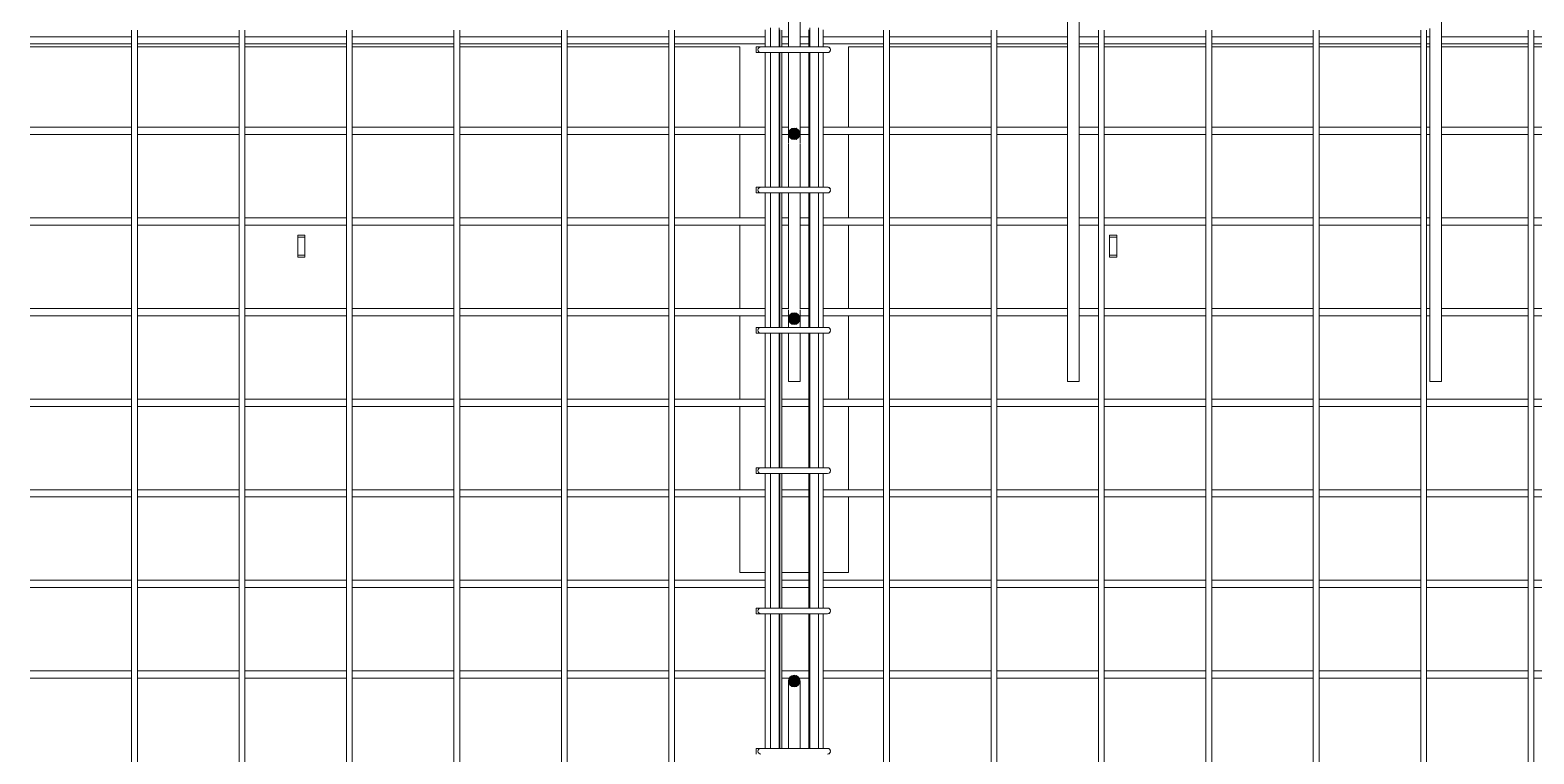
# Model space of a CAD drawing. Header units: millimetres. Extents: x 61914 to 85282, y 2378 to 28606.
# Drawn here: x 64829 to 66903, y 25975 to 26974 of the extents above; entities that cross this region are included whole.
import ezdxf

# ---------------------------------------------------------------- set-up
doc = ezdxf.new("R2010")
doc.units = ezdxf.units.MM
for name, color, linetype, lineweight in [('A-FLOR', 192, 'Continuous', 18), ('A-GENM', 13, 'Continuous', 18), ('S-RBAR', 171, 'Continuous', 18)]:
    doc.layers.add(name, color=color, linetype=linetype, lineweight=lineweight)

# ---------------------------------------------------------------- blocks, each defined once
blk = doc.blocks.new('RR spread anchor face based - RR-SA-2_5-150-614724-Elevation Top1')
at = {"layer": 'A-GENM'}
for p, q in [((66318, 26687.9), (66318, 26690.4)), ((66318, 26690.4), (66328, 26690.4)), ((66318, 26662.9), (66318, 26687.9)), ((66318, 26687.9), (66328, 26687.9)), ((66328, 26690.4), (66328, 26687.9)), ((66328, 26687.9), (66328, 26662.9)), ((66318, 26660.4), (66318, 26662.9)), ((66318, 26662.9), (66328, 26662.9)), ((66328, 26660.4), (66318, 26660.4)), ((66328, 26662.9), (66328, 26660.4))]:
    blk.add_line(p, q, dxfattribs=at)

msp = doc.modelspace()

# ---------------------------------------------------------------- hatches: boundary and pattern name
at = {"layer": 'S-RBAR'}
h = msp.add_hatch(color=256, dxfattribs=at)
edge = h.paths.add_edge_path()
edge.add_arc((65883, 26830.4), 8, 0, 360)
for points in [[(65885.5, 26822.8), (65891, 26830.4), (65885.5, 26838), (65876.6, 26835.1), (65876.6, 26825.7)], [(65885.5, 26567.8), (65891, 26575.4), (65885.5, 26583), (65876.6, 26580.1), (65876.6, 26570.7)], [(65885.5, 26067.8), (65891, 26075.4), (65885.5, 26083), (65876.6, 26080.1), (65876.6, 26070.7)]]:
    msp.add_hatch(color=256, dxfattribs=at).paths.add_polyline_path(points)
h = msp.add_hatch(color=256, dxfattribs=at)
edge = h.paths.add_edge_path()
edge.add_arc((65883, 26575.4), 8, 0, 360)
h = msp.add_hatch(color=256, dxfattribs=at)
edge = h.paths.add_edge_path()
edge.add_arc((65883, 26075.4), 8, 0, 360)

# ---------------------------------------------------------------- linework, layer by layer
at = {"layer": 'A-FLOR'}
for p, q in [((64828.9, 26950.4), (64969, 26950.4)), ((64977, 26950.4), (65117.2, 26950.4)), ((65125.2, 26950.4), (65265.4, 26950.4)), ((65273.6, 26950.4), (65413.6, 26950.4)), ((65421.6, 26950.4), (65561.8, 26950.4)), ((65569.8, 26950.4), (65710, 26950.4)), ((65718, 26950.4), (65808, 26950.4)), ((65808, 26950.4), (65808, 26839.4)), ((65958, 26950.4), (66006.3, 26950.4)), ((65958, 26839.4), (65958, 26950.4)), ((66014.3, 26950.4), (66154.5, 26950.4)), ((66162.5, 26950.4), (66260, 26950.4)), ((66276, 26950.4), (66302.7, 26950.4)), ((66310.7, 26950.4), (66450.9, 26950.4)), ((66458.9, 26950.4), (66599, 26950.4)), ((66607, 26950.4), (66747.2, 26950.4)), ((66755.2, 26950.4), (66760, 26950.4)), ((66776, 26950.4), (66895.4, 26950.4)), ((66903.4, 26950.4), (67043.6, 26950.4)), ((65808, 26829.4), (65808, 26714.4)), ((65958, 26714.4), (65958, 26829.4)), ((65808, 26704.4), (65808, 26589.4)), ((65958, 26589.4), (65958, 26704.4)), ((65808, 26579.4), (65808, 26464.4)), ((65958, 26464.4), (65958, 26579.4)), ((65808, 26454.4), (65808, 26339.4)), ((65958, 26339.4), (65958, 26454.4)), ((65808, 26329.4), (65808, 26225.4)), ((65958, 26225.4), (65958, 26329.4)), ((65808, 26225.4), (65843, 26225.4)), ((65866.1, 26225.4), (65903, 26225.4)), ((65923, 26225.4), (65958, 26225.4))]:
    msp.add_line(p, q, dxfattribs=at)
at = {"layer": 'S-RBAR'}
for p, q in [((65875, 26990), (65875, 26970.9)), ((65891, 26990), (65891, 26970.9)), ((66260, 26990), (66260, 26970.9)), ((66276, 26990), (66276, 26970.9)), ((66776, 26990), (66776, 26970.9)), ((64969, 26973.6), (64969, 26965.1)), ((64977, 26973.6), (64977, 26965.1)), ((65117.2, 26973.6), (65117.2, 26965.1)), ((65125.2, 26973.6), (65125.2, 26965.1)), ((65265.4, 26973.6), (65265.4, 26965.1)), ((65273.4, 26973.6), (65273.4, 26965.1)), ((65413.6, 26973.6), (65413.6, 26965.1)), ((65421.6, 26973.6), (65421.6, 26965.1)), ((65561.8, 26973.6), (65561.8, 26965.1)), ((65569.8, 26973.6), (65569.8, 26965.1)), ((65710, 26973.6), (65710, 26965.1)), ((65718, 26973.6), (65718, 26965.1)), ((65843, 26965.9), (65843, 26974)), ((65850.4, 26976.7), (65850.4, 26967.4)), ((65862.4, 26976.7), (65862.4, 26967.4)), ((65863, 26965.9), (65863, 26974)), ((65866.1, 26973.6), (65866.1, 26965.1)), ((65875, 26970.9), (65875, 26950.4)), ((65891, 26970.9), (65891, 26950.4)), ((65903, 26965.9), (65903, 26974)), ((65904.3, 26976.7), (65904.3, 26967.4)), ((65916.3, 26976.7), (65916.3, 26967.4)), ((65923, 26965.9), (65923, 26974)), ((66006.3, 26973.6), (66006.3, 26965.1)), ((66014.3, 26973.6), (66014.3, 26965.1)), ((66154.5, 26973.6), (66154.5, 26965.1)), ((66162.5, 26973.6), (66162.5, 26965.1)), ((66260, 26970.9), (66260, 26488.5)), ((66276, 26970.9), (66276, 26488.5)), ((66302.7, 26973.6), (66302.7, 26965.1)), ((66310.7, 26973.6), (66310.7, 26965.1)), ((66450.9, 26973.6), (66450.9, 26965.1)), ((66458.9, 26973.6), (66458.9, 26965.1)), ((66599, 26973.6), (66599, 26965.1)), ((66607, 26973.6), (66607, 26965.1)), ((66747.2, 26973.6), (66747.2, 26965.1)), ((66755.2, 26973.6), (66755.2, 26965.1)), ((66760, 26975.8), (66760, 26970.9)), ((66760, 26970.9), (66760, 26488.5)), ((66776, 26970.9), (66776, 26488.5)), ((66895.4, 26973.6), (66895.4, 26965.1)), ((66903.4, 26973.6), (66903.4, 26965.1)), ((64828.9, 26964.4), (64969, 26964.4)), ((64828.9, 26954.4), (64969, 26954.4)), ((64969, 26965.1), (64969, 26951.7)), ((64969, 26943.2), (64969, 26951.7)), ((64977, 26965.1), (64977, 26951.7)), ((64977, 26964.4), (65117.2, 26964.4)), ((64977, 26954.4), (65117.2, 26954.4)), ((64977, 26943.2), (64977, 26951.7)), ((65117.2, 26965.1), (65117.2, 26951.7)), ((65117.2, 26943.2), (65117.2, 26951.7)), ((65125.2, 26965.1), (65125.2, 26951.7)), ((65125.2, 26964.4), (65265.4, 26964.4)), ((65125.2, 26954.4), (65265.4, 26954.4)), ((65125.2, 26943.2), (65125.2, 26951.7)), ((65265.4, 26965.1), (65265.4, 26951.7)), ((65265.4, 26943.2), (65265.4, 26951.7)), ((65273.4, 26965.1), (65273.4, 26951.7)), ((65273.4, 26943.2), (65273.4, 26951.7)), ((65273.6, 26964.4), (65413.6, 26964.4)), ((65273.6, 26954.4), (65413.6, 26954.4)), ((65413.6, 26965.1), (65413.6, 26951.7)), ((65413.6, 26943.2), (65413.6, 26951.7)), ((65421.6, 26965.1), (65421.6, 26951.7)), ((65421.6, 26964.4), (65561.8, 26964.4)), ((65421.6, 26954.4), (65561.8, 26954.4)), ((65421.6, 26943.2), (65421.6, 26951.7)), ((65561.8, 26965.1), (65561.8, 26951.7)), ((65561.8, 26943.2), (65561.8, 26951.7)), ((65569.8, 26965.1), (65569.8, 26951.7)), ((65569.8, 26964.4), (65710, 26964.4)), ((65569.8, 26954.4), (65710, 26954.4)), ((65569.8, 26943.2), (65569.8, 26951.7)), ((65710, 26965.1), (65710, 26951.7)), ((65710, 26943.2), (65710, 26951.7)), ((65718, 26965.1), (65718, 26951.7)), ((65718, 26964.4), (65843, 26964.4)), ((65718, 26954.4), (65843, 26954.4)), ((65718, 26943.2), (65718, 26951.7)), ((65837, 26950.4), (65830.6, 26950.4)), ((65830.6, 26950.4), (65830.6, 26942.4)), ((65837, 26950.4), (65857, 26950.4)), ((65843, 26965.9), (65843, 26950.4)), ((65850.4, 26967.4), (65850.4, 26950.4)), ((65909, 26950.4), (65857, 26950.4)), ((65862.4, 26967.4), (65862.4, 26950.4)), ((65863, 26965.9), (65863, 26950.4)), ((65866.1, 26965.1), (65866.1, 26951.7)), ((65866.1, 26964.4), (65875, 26964.4)), ((65866.1, 26954.4), (65875, 26954.4)), ((65866.1, 26950.4), (65866.1, 26951.7)), ((65891, 26964.4), (65903, 26964.4)), ((65891, 26954.4), (65903, 26954.4)), ((65903, 26965.9), (65903, 26950.4)), ((65904.3, 26967.4), (65904.3, 26950.4)), ((65909, 26950.4), (65923.2, 26950.4)), ((65916.3, 26967.4), (65916.3, 26950.4)), ((65923, 26965.9), (65923, 26950.4)), ((65923, 26964.4), (66006.3, 26964.4)), ((65923, 26954.4), (66006.3, 26954.4)), ((65923.2, 26950.4), (65929, 26950.4)), ((65923.2, 26950.4), (65929, 26950.4)), ((66006.3, 26965.1), (66006.3, 26951.7)), ((66006.3, 26943.2), (66006.3, 26951.7)), ((66014.3, 26965.1), (66014.3, 26951.7)), ((66014.3, 26964.4), (66154.5, 26964.4)), ((66014.3, 26954.4), (66154.5, 26954.4)), ((66014.3, 26943.2), (66014.3, 26951.7)), ((66154.5, 26965.1), (66154.5, 26951.7)), ((66154.5, 26943.2), (66154.5, 26951.7)), ((66162.5, 26965.1), (66162.5, 26951.7)), ((66162.5, 26964.4), (66260, 26964.4)), ((66162.5, 26954.4), (66260, 26954.4)), ((66162.5, 26943.2), (66162.5, 26951.7)), ((66276, 26964.4), (66302.7, 26964.4)), ((66276, 26954.4), (66302.7, 26954.4)), ((66302.7, 26965.1), (66302.7, 26951.7)), ((66302.7, 26943.2), (66302.7, 26951.7)), ((66310.7, 26965.1), (66310.7, 26951.7)), ((66310.7, 26964.4), (66450.9, 26964.4)), ((66310.7, 26954.4), (66450.9, 26954.4)), ((66310.7, 26943.2), (66310.7, 26951.7)), ((66450.9, 26965.1), (66450.9, 26951.7)), ((66450.9, 26943.2), (66450.9, 26951.7)), ((66458.9, 26965.1), (66458.9, 26951.7)), ((66458.9, 26964.4), (66599, 26964.4)), ((66458.9, 26954.4), (66599, 26954.4)), ((66458.9, 26943.2), (66458.9, 26951.7)), ((66599, 26965.1), (66599, 26951.7)), ((66599, 26943.2), (66599, 26951.7)), ((66607, 26965.1), (66607, 26951.7)), ((66607, 26964.4), (66747.2, 26964.4)), ((66607, 26954.4), (66747.2, 26954.4)), ((66607, 26943.2), (66607, 26951.7)), ((66747.2, 26965.1), (66747.2, 26951.7)), ((66747.2, 26943.2), (66747.2, 26951.7)), ((66755.2, 26965.1), (66755.2, 26951.7)), ((66755.2, 26964.4), (66760, 26964.4)), ((66755.2, 26954.4), (66760, 26954.4)), ((66755.2, 26943.2), (66755.2, 26951.7)), ((66776, 26964.4), (66895.4, 26964.4)), ((66776, 26954.4), (66895.4, 26954.4)), ((66895.4, 26965.1), (66895.4, 26951.7)), ((66895.4, 26943.2), (66895.4, 26951.7)), ((66903.4, 26965.1), (66903.4, 26951.7)), ((66903.4, 26964.4), (67043.6, 26964.4)), ((66903.4, 26954.4), (67043.6, 26954.4)), ((66903.4, 26943.2), (66903.4, 26951.7)), ((64969, 26943.2), (64969, 25207.6)), ((64977, 26943.2), (64977, 25207.6)), ((65117.2, 26943.2), (65117.2, 25207.6)), ((65125.2, 26943.2), (65125.2, 25207.6)), ((65265.4, 26943.2), (65265.4, 25207.6)), ((65273.4, 26943.2), (65273.4, 25207.6)), ((65413.6, 26943.2), (65413.6, 25207.6)), ((65421.6, 26943.2), (65421.6, 25207.6)), ((65561.8, 26943.2), (65561.8, 25207.6)), ((65569.8, 26943.2), (65569.8, 25207.6)), ((65710, 26943.2), (65710, 25207.6)), ((65718, 26943.2), (65718, 25207.6)), ((65837, 26942.4), (65830.6, 26942.4)), ((65837, 26942.4), (65857, 26942.4)), ((65843, 26942.4), (65843, 26866.7)), ((65850.4, 26942.4), (65850.4, 26927.2)), ((65909, 26942.4), (65857, 26942.4)), ((65862.4, 26942.4), (65862.4, 26927.2)), ((65863, 26942.4), (65863, 26866.7)), ((65866.1, 26942.4), (65866.1, 26756.8)), ((65875, 26942.4), (65875, 26830.4)), ((65891, 26942.4), (65891, 26830.4)), ((65903, 26942.4), (65903, 26866.7)), ((65904.3, 26942.4), (65904.3, 26927.2)), ((65909, 26942.4), (65929, 26942.4)), ((65909, 26942.4), (65929, 26942.4)), ((65916.3, 26942.4), (65916.3, 26927.2)), ((65923, 26942.4), (65923, 26866.7)), ((66006.3, 26943.2), (66006.3, 25207.6)), ((66014.3, 26943.2), (66014.3, 25207.6)), ((66154.5, 26943.2), (66154.5, 25207.6)), ((66162.5, 26943.2), (66162.5, 25207.6)), ((66302.7, 26943.2), (66302.7, 25207.6)), ((66310.7, 26943.2), (66310.7, 25207.6)), ((66450.9, 26943.2), (66450.9, 25207.6)), ((66458.9, 26943.2), (66458.9, 25207.6)), ((66599, 26943.2), (66599, 25207.6)), ((66607, 26943.2), (66607, 25207.6)), ((66747.2, 26943.2), (66747.2, 25207.6)), ((66755.2, 26943.2), (66755.2, 25207.6)), ((66895.4, 26943.2), (66895.4, 25207.6)), ((66903.4, 26943.2), (66903.4, 25207.6)), ((65850.4, 26917.9), (65850.4, 26927.2)), ((65850.4, 26917.9), (65850.4, 26756.8)), ((65862.4, 26917.9), (65862.4, 26927.2)), ((65862.4, 26917.9), (65862.4, 26756.8)), ((65904.3, 26917.9), (65904.3, 26927.2)), ((65904.3, 26917.9), (65904.3, 26756.8)), ((65916.3, 26917.9), (65916.3, 26927.2)), ((65916.3, 26917.9), (65916.3, 26756.8)), ((65843, 26866.7), (65843, 26858.6)), ((65863, 26866.7), (65863, 26858.6)), ((65903, 26866.7), (65903, 26858.6)), ((65923, 26866.7), (65923, 26858.6)), ((65843, 26858.6), (65843, 26756.8)), ((65863, 26858.6), (65863, 26756.8)), ((65903, 26858.6), (65903, 26756.8)), ((65923, 26858.6), (65923, 26756.8)), ((64828.9, 26839.4), (64969, 26839.4)), ((64828.9, 26829.4), (64969, 26829.4)), ((64977, 26839.4), (65117.2, 26839.4)), ((64977, 26829.4), (65117.2, 26829.4)), ((65125.2, 26839.4), (65265.4, 26839.4)), ((65125.2, 26829.4), (65265.4, 26829.4)), ((65273.4, 26839.4), (65413.6, 26839.4)), ((65273.4, 26829.4), (65413.6, 26829.4)), ((65421.6, 26839.4), (65561.8, 26839.4)), ((65421.6, 26829.4), (65561.8, 26829.4)), ((65569.8, 26839.4), (65710, 26839.4)), ((65569.8, 26829.4), (65710, 26829.4)), ((65718, 26839.4), (65843, 26839.4)), ((65718, 26829.4), (65843, 26829.4)), ((65866.1, 26839.4), (65875, 26839.4)), ((65866.1, 26829.4), (65875, 26829.4)), ((65875, 26818), (65875, 26830.4)), ((65885.5, 26838), (65876.6, 26835.1)), ((65876.6, 26835.1), (65876.6, 26825.7)), ((65876.6, 26825.7), (65885.5, 26822.8)), ((65891, 26830.4), (65885.5, 26838)), ((65885.5, 26822.8), (65891, 26830.4)), ((65891, 26839.4), (65903, 26839.4)), ((65891, 26818), (65891, 26830.4)), ((65891, 26829.4), (65903, 26829.4)), ((65923, 26839.4), (66006.3, 26839.4)), ((65923, 26829.4), (66006.3, 26829.4)), ((66014.3, 26839.4), (66154.5, 26839.4)), ((66014.3, 26829.4), (66154.5, 26829.4)), ((66162.5, 26839.4), (66260, 26839.4)), ((66162.5, 26829.4), (66260, 26829.4)), ((66276, 26839.4), (66302.7, 26839.4)), ((66276, 26829.4), (66302.7, 26829.4)), ((66310.7, 26839.4), (66450.9, 26839.4)), ((66310.7, 26829.4), (66450.9, 26829.4)), ((66458.9, 26839.4), (66599, 26839.4)), ((66458.9, 26829.4), (66599, 26829.4)), ((66607, 26839.4), (66747.2, 26839.4)), ((66607, 26829.4), (66747.2, 26829.4)), ((66755.2, 26839.4), (66760, 26839.4)), ((66755.2, 26829.4), (66760, 26829.4)), ((66776, 26839.4), (66895.4, 26839.4)), ((66776, 26829.4), (66895.4, 26829.4)), ((66903.4, 26839.4), (67043.6, 26839.4)), ((66903.4, 26829.4), (67043.6, 26829.4)), ((65875, 26817.1), (65875, 26756.8)), ((65891, 26817.1), (65891, 26756.8)), ((65837, 26756.8), (65830.6, 26756.8)), ((65830.6, 26756.8), (65830.6, 26748.8)), ((65837, 26748.8), (65830.6, 26748.8)), ((65837, 26756.8), (65857, 26756.8)), ((65837, 26748.8), (65857, 26748.8)), ((65843, 26748.8), (65843, 26563.3)), ((65850.4, 26748.8), (65850.4, 26563.3)), ((65909, 26756.8), (65857, 26756.8)), ((65909, 26748.8), (65857, 26748.8)), ((65862.4, 26748.8), (65862.4, 26563.3)), ((65863, 26748.8), (65863, 26563.3)), ((65866.1, 26748.8), (65866.1, 26563.3)), ((65875, 26748.8), (65875, 26588.8)), ((65891, 26748.8), (65891, 26588.8)), ((65903, 26748.8), (65903, 26563.3)), ((65904.3, 26748.8), (65904.3, 26563.3)), ((65909, 26756.8), (65923.2, 26756.8)), ((65909, 26748.8), (65929, 26748.8)), ((65909, 26748.8), (65929, 26748.8)), ((65916.3, 26748.8), (65916.3, 26563.3)), ((65923, 26748.8), (65923, 26563.3)), ((65923.2, 26756.8), (65929, 26756.8)), ((65923.2, 26756.8), (65929, 26756.8)), ((64828.9, 26714.4), (64969, 26714.4)), ((64828.9, 26704.4), (64969, 26704.4)), ((64977, 26714.4), (65117.2, 26714.4)), ((64977, 26704.4), (65117.2, 26704.4)), ((65125.2, 26714.4), (65265.4, 26714.4)), ((65125.2, 26704.4), (65265.4, 26704.4)), ((65273.6, 26714.4), (65413.6, 26714.4)), ((65273.6, 26704.4), (65413.6, 26704.4)), ((65421.6, 26714.4), (65561.8, 26714.4)), ((65421.6, 26704.4), (65561.8, 26704.4)), ((65569.8, 26714.4), (65710, 26714.4)), ((65569.8, 26704.4), (65710, 26704.4)), ((65718, 26714.4), (65843, 26714.4)), ((65718, 26704.4), (65843, 26704.4)), ((65866.1, 26714.4), (65875, 26714.4)), ((65866.1, 26704.4), (65875, 26704.4)), ((65891, 26714.4), (65903, 26714.4)), ((65891, 26704.4), (65903, 26704.4)), ((65923, 26714.4), (66006.3, 26714.4)), ((65923, 26704.4), (66006.3, 26704.4)), ((66014.3, 26714.4), (66154.5, 26714.4)), ((66014.3, 26704.4), (66154.5, 26704.4)), ((66162.5, 26714.4), (66260, 26714.4)), ((66162.5, 26704.4), (66260, 26704.4)), ((66276, 26714.4), (66302.7, 26714.4)), ((66276, 26704.4), (66302.7, 26704.4)), ((66310.7, 26714.4), (66450.9, 26714.4)), ((66310.7, 26704.4), (66450.9, 26704.4)), ((66458.9, 26714.4), (66599, 26714.4)), ((66458.9, 26704.4), (66599, 26704.4)), ((66607, 26714.4), (66747.2, 26714.4)), ((66607, 26704.4), (66747.2, 26704.4)), ((66755.2, 26714.4), (66760, 26714.4)), ((66755.2, 26704.4), (66760, 26704.4)), ((66776, 26714.4), (66895.4, 26714.4)), ((66776, 26704.4), (66895.4, 26704.4)), ((66903.4, 26714.4), (67043.6, 26714.4)), ((66903.4, 26704.4), (67043.6, 26704.4)), ((64828.9, 26589.4), (64969, 26589.4)), ((64828.9, 26579.4), (64969, 26579.4)), ((64977, 26589.4), (65117.2, 26589.4)), ((64977, 26579.4), (65117.2, 26579.4)), ((65125.2, 26589.4), (65265.4, 26589.4)), ((65125.2, 26579.4), (65265.4, 26579.4)), ((65273.4, 26589.4), (65413.6, 26589.4)), ((65273.4, 26579.4), (65413.6, 26579.4)), ((65421.6, 26589.4), (65561.8, 26589.4)), ((65421.6, 26579.4), (65561.8, 26579.4)), ((65569.8, 26589.4), (65710, 26589.4)), ((65569.8, 26579.4), (65710, 26579.4)), ((65718, 26589.4), (65843, 26589.4)), ((65718, 26579.4), (65843, 26579.4)), ((65866.1, 26589.4), (65875, 26589.4)), ((65866.1, 26579.4), (65875, 26579.4)), ((65875, 26575.4), (65875, 26587.8)), ((65875, 26575.4), (65875, 26563.3)), ((65885.5, 26583), (65876.6, 26580.1)), ((65876.6, 26580.1), (65876.6, 26570.7)), ((65891, 26575.4), (65885.5, 26583)), ((65885.5, 26567.8), (65891, 26575.4)), ((65891, 26589.4), (65903, 26589.4)), ((65891, 26575.4), (65891, 26587.8)), ((65891, 26579.4), (65903, 26579.4)), ((65891, 26575.4), (65891, 26563.3)), ((65923, 26589.4), (66006.3, 26589.4)), ((65923, 26579.4), (66006.3, 26579.4)), ((66014.3, 26589.4), (66154.5, 26589.4)), ((66014.3, 26579.4), (66154.5, 26579.4)), ((66162.5, 26589.4), (66260, 26589.4)), ((66162.5, 26579.4), (66260, 26579.4)), ((66276, 26589.4), (66302.7, 26589.4)), ((66276, 26579.4), (66302.7, 26579.4)), ((66310.7, 26589.4), (66450.9, 26589.4)), ((66310.7, 26579.4), (66450.9, 26579.4)), ((66458.9, 26589.4), (66599, 26589.4)), ((66458.9, 26579.4), (66599, 26579.4)), ((66607, 26589.4), (66747.2, 26589.4)), ((66607, 26579.4), (66747.2, 26579.4)), ((66755.2, 26589.4), (66760, 26589.4)), ((66755.2, 26579.4), (66760, 26579.4)), ((66776, 26589.4), (66895.4, 26589.4)), ((66776, 26579.4), (66895.4, 26579.4)), ((66903.4, 26589.4), (67043.6, 26589.4)), ((66903.4, 26579.4), (67043.6, 26579.4)), ((65837, 26563.3), (65830.6, 26563.3)), ((65830.6, 26563.3), (65830.6, 26555.3)), ((65837, 26555.3), (65830.6, 26555.3)), ((65837, 26563.3), (65857, 26563.3)), ((65837, 26555.3), (65857, 26555.3)), ((65843, 26555.3), (65843, 26369.7)), ((65850.4, 26555.3), (65850.4, 26369.7)), ((65909, 26563.3), (65857, 26563.3)), ((65909, 26555.3), (65857, 26555.3)), ((65862.4, 26555.3), (65862.4, 26369.7)), ((65863, 26555.3), (65863, 26369.7)), ((65866.1, 26555.3), (65866.1, 26369.7)), ((65875, 26555.3), (65875, 26488.5)), ((65876.6, 26570.7), (65885.5, 26567.8)), ((65891, 26555.3), (65891, 26488.5)), ((65903, 26555.3), (65903, 26369.7)), ((65904.3, 26555.3), (65904.3, 26369.7)), ((65909, 26563.3), (65923.2, 26563.3)), ((65909, 26555.3), (65929, 26555.3)), ((65909, 26555.3), (65929, 26555.3)), ((65916.3, 26555.3), (65916.3, 26369.7)), ((65923, 26555.3), (65923, 26369.7)), ((65923.2, 26563.3), (65929, 26563.3)), ((65923.2, 26563.3), (65929, 26563.3)), ((65875, 26488.5), (65891, 26488.5)), ((66260, 26488.5), (66276, 26488.5)), ((66760, 26488.5), (66776, 26488.5)), ((64828.9, 26464.4), (64969, 26464.4)), ((64828.9, 26454.4), (64969, 26454.4)), ((64977, 26464.4), (65117.2, 26464.4)), ((64977, 26454.4), (65117.2, 26454.4)), ((65125.2, 26464.4), (65265.4, 26464.4)), ((65125.2, 26454.4), (65265.4, 26454.4)), ((65273.4, 26464.4), (65413.6, 26464.4)), ((65273.4, 26454.4), (65413.6, 26454.4)), ((65421.6, 26464.4), (65561.8, 26464.4)), ((65421.6, 26454.4), (65561.8, 26454.4)), ((65569.8, 26464.4), (65710, 26464.4)), ((65569.8, 26454.4), (65710, 26454.4)), ((65718, 26464.4), (65843, 26464.4)), ((65718, 26454.4), (65843, 26454.4)), ((65866.1, 26464.4), (65903, 26464.4)), ((65866.1, 26454.4), (65903, 26454.4)), ((65923, 26464.4), (66006.3, 26464.4)), ((65923, 26454.4), (66006.3, 26454.4)), ((66014.3, 26464.4), (66154.5, 26464.4)), ((66014.3, 26454.4), (66154.5, 26454.4)), ((66162.5, 26464.4), (66302.7, 26464.4)), ((66162.5, 26454.4), (66302.7, 26454.4)), ((66310.7, 26464.4), (66450.9, 26464.4)), ((66310.7, 26454.4), (66450.9, 26454.4)), ((66458.9, 26464.4), (66599, 26464.4)), ((66458.9, 26454.4), (66599, 26454.4)), ((66607, 26464.4), (66747.2, 26464.4)), ((66607, 26454.4), (66747.2, 26454.4)), ((66755.2, 26464.4), (66895.4, 26464.4)), ((66755.2, 26454.4), (66895.4, 26454.4)), ((66903.4, 26464.4), (67043.6, 26464.4)), ((66903.4, 26454.4), (67043.6, 26454.4)), ((65837, 26369.7), (65830.6, 26369.7)), ((65830.6, 26369.7), (65830.6, 26361.7)), ((65837, 26369.7), (65857, 26369.7)), ((65909, 26369.7), (65857, 26369.7)), ((65909, 26369.7), (65923.2, 26369.7)), ((65923.2, 26369.7), (65929, 26369.7)), ((65923.2, 26369.7), (65929, 26369.7)), ((65837, 26361.7), (65830.6, 26361.7)), ((65837, 26361.7), (65857, 26361.7)), ((65843, 26361.7), (65843, 26176.2)), ((65850.4, 26361.7), (65850.4, 26176.2)), ((65909, 26361.7), (65857, 26361.7)), ((65862.4, 26361.7), (65862.4, 26176.2)), ((65863, 26361.7), (65863, 26176.2)), ((65866.1, 26361.7), (65866.1, 26176.2)), ((65903, 26361.7), (65903, 26176.2)), ((65904.3, 26361.7), (65904.3, 26176.2)), ((65909, 26361.7), (65929, 26361.7)), ((65909, 26361.7), (65929, 26361.7)), ((65916.3, 26361.7), (65916.3, 26176.2)), ((65923, 26361.7), (65923, 26176.2)), ((64828.9, 26339.4), (64969, 26339.4)), ((64828.9, 26329.4), (64969, 26329.4)), ((64977, 26339.4), (65117.2, 26339.4)), ((64977, 26329.4), (65117.2, 26329.4)), ((65125.2, 26339.4), (65265.4, 26339.4)), ((65125.2, 26329.4), (65265.4, 26329.4)), ((65273.4, 26339.4), (65413.6, 26339.4)), ((65273.4, 26329.4), (65413.6, 26329.4)), ((65421.6, 26339.4), (65561.8, 26339.4)), ((65421.6, 26329.4), (65561.8, 26329.4)), ((65569.8, 26339.4), (65710, 26339.4)), ((65569.8, 26329.4), (65710, 26329.4)), ((65718, 26339.4), (65843, 26339.4)), ((65718, 26329.4), (65843, 26329.4)), ((65866.1, 26339.4), (65903, 26339.4)), ((65866.1, 26329.4), (65903, 26329.4)), ((65923, 26339.4), (66006.3, 26339.4)), ((65923, 26329.4), (66006.3, 26329.4)), ((66014.3, 26339.4), (66154.5, 26339.4)), ((66014.3, 26329.4), (66154.5, 26329.4)), ((66162.5, 26339.4), (66302.7, 26339.4)), ((66162.5, 26329.4), (66302.7, 26329.4)), ((66310.7, 26339.4), (66450.9, 26339.4)), ((66310.7, 26329.4), (66450.9, 26329.4)), ((66458.9, 26339.4), (66599, 26339.4)), ((66458.9, 26329.4), (66599, 26329.4)), ((66607, 26339.4), (66747.2, 26339.4)), ((66607, 26329.4), (66747.2, 26329.4)), ((66755.2, 26339.4), (66895.4, 26339.4)), ((66755.2, 26329.4), (66895.4, 26329.4)), ((66903.4, 26339.4), (67043.6, 26339.4)), ((66903.4, 26329.4), (67043.6, 26329.4)), ((64828.9, 26214.4), (64969, 26214.4)), ((64828.9, 26204.4), (64969, 26204.4)), ((64977, 26214.4), (65117.2, 26214.4)), ((64977, 26204.4), (65117.2, 26204.4)), ((65125.2, 26214.4), (65265.4, 26214.4)), ((65125.2, 26204.4), (65265.4, 26204.4)), ((65273.4, 26214.4), (65413.6, 26214.4)), ((65273.4, 26204.4), (65413.6, 26204.4)), ((65421.6, 26214.4), (65561.8, 26214.4)), ((65421.6, 26204.4), (65561.8, 26204.4)), ((65569.8, 26214.4), (65710, 26214.4)), ((65569.8, 26204.4), (65710, 26204.4)), ((65718, 26214.4), (65843, 26214.4)), ((65718, 26204.4), (65843, 26204.4)), ((65866.1, 26214.4), (65903, 26214.4)), ((65866.1, 26204.4), (65903, 26204.4)), ((65923, 26214.4), (66006.3, 26214.4)), ((65923, 26204.4), (66006.3, 26204.4)), ((66014.3, 26214.4), (66154.5, 26214.4)), ((66014.3, 26204.4), (66154.5, 26204.4)), ((66162.5, 26214.4), (66302.7, 26214.4)), ((66162.5, 26204.4), (66302.7, 26204.4)), ((66310.7, 26214.4), (66450.9, 26214.4)), ((66310.7, 26204.4), (66450.9, 26204.4)), ((66458.9, 26214.4), (66599, 26214.4)), ((66458.9, 26204.4), (66599, 26204.4)), ((66607, 26214.4), (66747.2, 26214.4)), ((66607, 26204.4), (66747.2, 26204.4)), ((66755.2, 26214.4), (66895.4, 26214.4)), ((66755.2, 26204.4), (66895.4, 26204.4)), ((66903.4, 26214.4), (67043.6, 26214.4)), ((66903.4, 26204.4), (67043.6, 26204.4)), ((65837, 26176.2), (65830.6, 26176.2)), ((65830.6, 26176.2), (65830.6, 26168.2)), ((65837, 26168.2), (65830.6, 26168.2)), ((65837, 26176.2), (65857, 26176.2)), ((65837, 26168.2), (65857, 26168.2)), ((65843, 26168.2), (65843, 25982.6)), ((65850.4, 26168.2), (65850.4, 25982.6)), ((65909, 26176.2), (65857, 26176.2)), ((65909, 26168.2), (65857, 26168.2)), ((65862.4, 26168.2), (65862.4, 25982.6)), ((65863, 26168.2), (65863, 25982.6)), ((65866.1, 26168.2), (65866.1, 25982.6)), ((65903, 26168.2), (65903, 25982.6)), ((65904.3, 26168.2), (65904.3, 25982.6)), ((65909, 26176.2), (65923.2, 26176.2)), ((65909, 26168.2), (65929, 26168.2)), ((65909, 26168.2), (65929, 26168.2)), ((65916.3, 26168.2), (65916.3, 25982.6)), ((65923, 26168.2), (65923, 25982.6)), ((65923.2, 26176.2), (65929, 26176.2)), ((65923.2, 26176.2), (65929, 26176.2)), ((64828.9, 26089.4), (64969, 26089.4)), ((64828.9, 26079.4), (64969, 26079.4)), ((64977, 26089.4), (65117.2, 26089.4)), ((64977, 26079.4), (65117.2, 26079.4)), ((65125.2, 26089.4), (65265.4, 26089.4)), ((65125.2, 26079.4), (65265.4, 26079.4)), ((65273.4, 26089.4), (65413.6, 26089.4)), ((65273.4, 26079.4), (65413.6, 26079.4)), ((65421.6, 26089.4), (65561.8, 26089.4)), ((65421.6, 26079.4), (65561.8, 26079.4)), ((65569.8, 26089.4), (65710, 26089.4)), ((65569.8, 26079.4), (65710, 26079.4)), ((65718, 26089.4), (65843, 26089.4)), ((65718, 26079.4), (65843, 26079.4)), ((65866.1, 26089.4), (65903, 26089.4)), ((65866.1, 26079.4), (65876.1, 26079.4)), ((65885.5, 26083), (65876.6, 26080.1)), ((65876.6, 26080.1), (65876.6, 26070.7)), ((65891, 26075.4), (65885.5, 26083)), ((65890, 26079.4), (65903, 26079.4)), ((65923, 26089.4), (66006.3, 26089.4)), ((65923, 26079.4), (66006.3, 26079.4)), ((66014.3, 26089.4), (66154.5, 26089.4)), ((66014.3, 26079.4), (66154.5, 26079.4)), ((66162.5, 26089.4), (66302.7, 26089.4)), ((66162.5, 26079.4), (66302.7, 26079.4)), ((66310.7, 26089.4), (66450.9, 26089.4)), ((66310.7, 26079.4), (66450.9, 26079.4)), ((66458.9, 26089.4), (66599, 26089.4)), ((66458.9, 26079.4), (66599, 26079.4)), ((66607, 26089.4), (66747.2, 26089.4)), ((66607, 26079.4), (66747.2, 26079.4)), ((66755.2, 26089.4), (66895.4, 26089.4)), ((66755.2, 26079.4), (66895.4, 26079.4)), ((66903.4, 26089.4), (67043.6, 26089.4)), ((66903.4, 26079.4), (67043.6, 26079.4)), ((65875, 26035.4), (65875, 26075.4)), ((65876.6, 26070.7), (65885.5, 26067.8)), ((65885.5, 26067.8), (65891, 26075.4)), ((65891, 26035.4), (65891, 26075.4)), ((65875, 25982.6), (65875, 26035.4)), ((65891, 25982.6), (65891, 26035.4)), ((65837, 25982.6), (65830.6, 25982.6)), ((65830.6, 25982.6), (65830.6, 25974.6)), ((65837, 25982.6), (65857, 25982.6)), ((65909, 25982.6), (65857, 25982.6)), ((65909, 25982.6), (65923.2, 25982.6)), ((65923.2, 25982.6), (65929, 25982.6)), ((65923.2, 25982.6), (65929, 25982.6))]:
    msp.add_line(p, q, dxfattribs=at)
for centre in [(65883, 26830.4), (65883, 26575.4), (65883, 26075.4)]:
    msp.add_circle(centre, 8, dxfattribs=at)
for centre, radius, start, end in [((65837, 26946.4), 4, 90, 270), ((65929, 26946.4), 4, 270, 90), ((65929, 26946.4), 4, 75, 90), ((65929, 26946.4), 4, 270, 90), ((65929, 26946.4), 4, 15, 60), ((65929, 26946.4), 4, 300, 345), ((65883, 26830.4), 8, 0, 180), ((65837, 26752.8), 4, 90, 270), ((65929, 26752.8), 4, 270, 90), ((65929, 26752.8), 4, 75, 90), ((65929, 26752.8), 4, 270, 90), ((65929, 26752.8), 4, 15, 60), ((65929, 26752.8), 4, 300, 345), ((65883, 26575.4), 8, 180, 360), ((65837, 26559.3), 4, 90, 270), ((65929, 26559.3), 4, 270, 90), ((65929, 26559.3), 4, 75, 90), ((65929, 26559.3), 4, 270, 90), ((65929, 26559.3), 4, 15, 60), ((65929, 26559.3), 4, 300, 345), ((65837, 26365.7), 4, 90, 270), ((65929, 26365.7), 4, 270, 90), ((65929, 26365.7), 4, 75, 90), ((65929, 26365.7), 4, 270, 90), ((65929, 26365.7), 4, 15, 60), ((65929, 26365.7), 4, 300, 345), ((65837, 26172.2), 4, 90, 270), ((65929, 26172.2), 4, 270, 90), ((65929, 26172.2), 4, 75, 90), ((65929, 26172.2), 4, 270, 90), ((65929, 26172.2), 4, 15, 60), ((65929, 26172.2), 4, 300, 345), ((65883, 26075.4), 8, 0, 180), ((65837, 25978.6), 4, 90, 270), ((65929, 25978.6), 4, 270, 90), ((65929, 25978.6), 4, 75, 90), ((65929, 25978.6), 4, 270, 90), ((65929, 25978.6), 4, 15, 60), ((65929, 25978.6), 4, 300, 345)]:
    msp.add_arc(centre, radius, start, end, dxfattribs=at)

# ---------------------------------------------------------------- block references
at = {"layer": 'A-GENM'}
for p in [(-1120, 0), (0, 0)]:
    msp.add_blockref('RR spread anchor face based - RR-SA-2_5-150-614724-Elevation Top1', p, dxfattribs=at)

doc.saveas('drawing.dxf')
